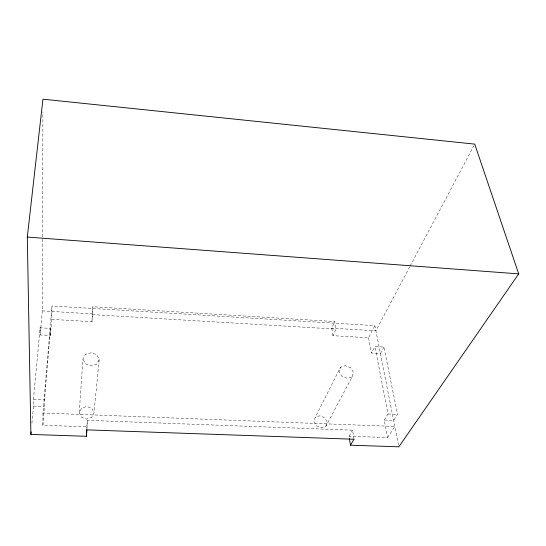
<?xml version="1.0" encoding="UTF-8"?>
<svg xmlns="http://www.w3.org/2000/svg" width="546" height="546" viewBox="0 0 546 546"><rect width="100%" height="100%" fill="white"/><g stroke="black" fill="none" stroke-linecap="round" stroke-linejoin="round"><path stroke-width="0.41" stroke-dasharray="2.73 2.05" d="M398.519 445.174L374.87 325.634L52.007 305.992L51.774 319.376L50.423 335.483L40.124 334.916L42.356 310.886L42.561 237.763M42.561 236.916L42.909 111.923M354.04 439.243L352.552 430.166L87.408 420.331L86.848 426.815L42.895 425.245L42.95 413.001L52.007 305.992M42.895 425.245L44.465 406.565L44.513 399.877L50.532 328.385L40.124 327.798L33.436 399.419L33.518 406.128L31.9 423.607M50.423 335.483L50.532 328.385M86.773 428.392L86.848 426.815M51.774 319.376L91.946 321.703L92.895 306.743L334.759 321.546L335.995 329.108L332.937 335.688L368.523 337.756L374.87 325.634M87.019 428.282L87.408 420.331M91.946 321.703L92.895 306.743M79.225 412.448L82.985 358.838L85.606 354.293L91.407 352.661L97.011 354.873L99.174 359.65L93.994 413.022L91.632 417.41L86.309 419.075L81.156 417.014L79.225 412.448L81.634 408.087L86.93 406.463L92.035 408.497L93.994 413.022M352.163 376.767L353.515 372.386L350.634 367.82L345.236 365.724L340.431 367.301L315.274 417.349L313.889 421.532L316.427 425.9L321.417 427.859L325.894 426.255L352.163 376.767L347.345 378.385L341.885 376.262L339.025 371.655L340.431 367.301M325.894 426.255L327.231 422.051L324.672 417.717L319.731 415.779L315.274 417.349M332.937 335.688L331.729 328.16L334.759 321.546M409.739 266.81L375.853 330.794L331.729 328.16M410.142 266.059L473.935 145.618M383.92 347.092L380.35 353.508L371.43 353.016L374.918 346.587L383.92 347.092L397.529 414.366L393.605 420.406L384.207 420.038L387.551 437.558L349.037 436.179L349.303 437.824M99.174 359.65L96.608 364.23L90.772 365.902L85.115 363.663L82.985 358.838M349.037 436.179L352.552 430.166M384.207 420.038L388.035 413.977L374.918 346.587M387.551 437.558L394.86 426.474L42.95 413.001M33.518 406.128L44.465 406.565M33.436 399.419L44.513 399.877M388.035 413.977L397.529 414.366M42.356 310.886L92.329 313.868M92.513 314.612L335.995 329.108M368.523 337.756L371.43 353.016M40.124 327.798L40.124 334.916"/><path stroke-width="0.82" d="M349.433 438.643L350.484 445.195L398.846 446.826L518.7 273.88L474.733 144.11L42.943 99.174L27.3 237.066L30.897 434.425L86.384 436.295L86.466 434.712M86.541 433.135L86.732 429.183M86.384 436.295L86.944 429.879L354.04 439.243L350.484 445.195M30.897 434.425L31.129 431.927M27.3 237.066L518.7 273.88"/></g></svg>
